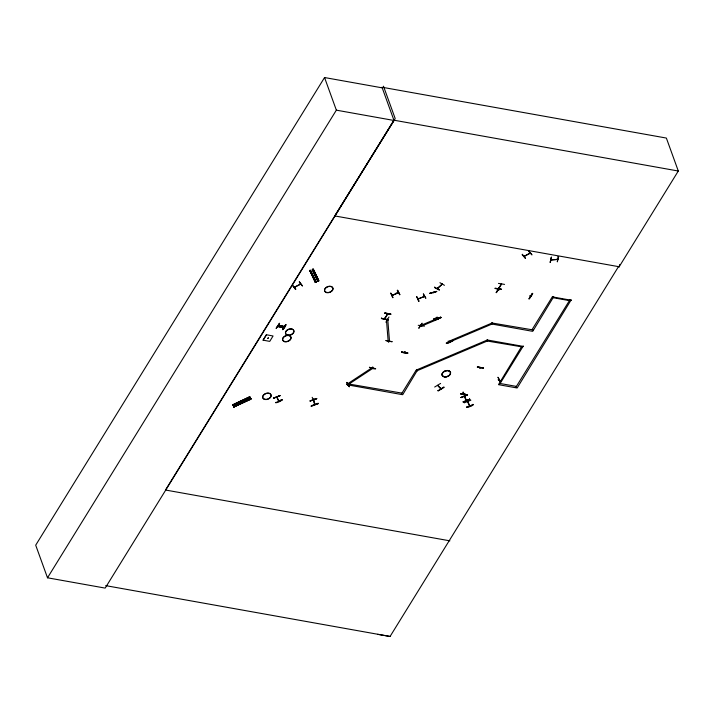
<?xml version="1.0" encoding="UTF-8"?>
<svg xmlns="http://www.w3.org/2000/svg" width="714" height="714" viewBox="0 0 714 714"><rect width="100%" height="100%" fill="white"/><g stroke="black" fill="none" stroke-linecap="round" stroke-linejoin="round"><path stroke-width="1.07" d="M387.095 313.865L387.532 314.347L387.425 313.83M387.291 314.365L387.631 313.812M498.327 288.911L501.362 283.94M498.756 288.054L498.604 288.884M501.612 283.967L501.094 284.368M313.749 400.411L313.357 400.054L314.687 404.57M314.695 403.696L314.919 404.106M315.008 404.427L313.633 400.001M404.677 352.52L405.24 352.011L404.892 352.564M421.394 325.896L420.814 326.396L421.099 325.905M464.287 394.003L463.716 394.378L464.171 393.548M480.433 367.755L479.87 368.156M434.549 287.555L439.342 290.17M433.487 292.562L433.612 292.927M437.048 317.748L436.941 317.203M523.924 256.406L524.585 255.826M530.056 253.077L529.36 253.247M294.355 287.189L295.025 287.064M300.683 284.181L294.445 287.331M280.691 326.673L281.039 326.236M281.459 326.432L281.146 326.816M522.112 254.711L525.486 258.406L522.362 254.264M292.642 285.43L295.453 289.429L295.703 288.983M313.999 401.812L312.188 397.314M392.691 297.711L390.808 293.026M462.886 392.397L465.287 396.52M385.89 322.219L388.978 317.025M551.467 257.37L550.155 262.475L551.369 257.102M551.77 259.753L551.645 259.414M557.795 259.236L556.884 259.137M557.759 259.414L551.083 259.816L551.699 259.762M558.143 256.522L558.616 256.763L557.313 261.859L558.196 256.54M467.5 401.759L469.651 405.989M469.312 405.213L469.419 405.668L469.544 405.115M449.231 341.515L449.49 341.97L449.133 341.149M464.546 396.288L464.439 396.797L464.207 396.324M551.386 257.335L550.396 262.199M277.193 397.296L276.684 397.046L278.683 401.322M377.661 634.318L390.067 636.46L618.494 266.634L619.163 266.75L619.654 264.582M398.519 292.767L397.85 293.088L397.662 292.347M424.473 296.381L417.976 299.13L418.493 298.336M313.276 399.438L314.026 399.358L313.874 398.796M464.868 393.7L464.341 394.494M499.131 379.786L498.408 379.884L499.068 379.786M523.987 256.371L529.993 253.113M530.091 253.274L524.022 256.54M387.729 319.667L381.428 318.533L381.499 317.998M381.562 318.266L387.568 319.702M387.541 319.622L381.437 318.489M501.371 289.259C489.643 286.966 496.382 289.429 501.389 289.206M369.45 367.496C381.704 369.227 372.797 369.682 369.406 367.183M401.625 351.743C401.116 352.654 408.096 354.153 407.73 352.832M407.774 353.144L401.679 352.02L407.828 353.109M466.777 394.771C460.021 394.708 457.121 392.789 466.786 394.708M283.895 327.431L277.817 326.227L283.851 327.119M501.585 284.074L498.568 288.902M372.476 367.951L372.672 367.103M388.461 341.524L388.8 341.908L388.934 341.319M404.713 352.475L404.9 351.627M299.96 284.333L300.594 284.011L294.418 287.153M437.138 288.59L442.02 284.226L441.698 283.815M441.359 284.118L441.529 284.672M389.139 341.471L388.586 341.872L388.898 341.363M437.102 317.623L437.182 318.158M437.593 385.373L440.85 389.041M437.807 385.408L441.118 388.862L440.6 388.166M398.439 292.82L392.084 295.489L391.888 294.793L392.468 294.57M418.02 298.898L424.357 296.48M464.341 394.315L464.993 394.039M382.204 87.849L324.549 77.54L35.7 545.175L47.508 577.796L105.172 588.104L394.012 120.47L381.99 87.233L666.367 138.061L678.3 171.021L619.127 266.822M47.508 577.796L336.356 110.161L324.549 77.54M334.197 216.877L165.487 490.018L449.874 540.837M619.163 266.75L334.786 215.931L393.914 120.193L678.3 171.021M263.109 340.203L266.42 334.741L273.06 335.991L269.731 341.39L263.082 340.141L266.42 334.741M384.828 313L390.96 314.098L384.855 313.009M384.98 317.935L384.525 318.73L387.532 313.91M384.891 318.739L387.845 313.848M417.342 370.361L402.696 394.708L348.137 384.962L348.584 383.579M416.155 370.147L401.366 394.092M498.452 283.404L504.575 284.404M448.097 341.158L448.66 342.399L491.982 324.058L492.437 322.683M487.171 339.569L486.725 340.944L522.666 346.986M571.191 299.862L517.15 387.997L498.479 384.659L521.47 346.772M552.511 296.524L531.992 329.752M523.264 346.022L499.514 384.462M491.419 322.808L491.982 324.058L532.724 331.341L553.698 296.738M334.786 215.931L395.19 118.551L383.48 86.207M387.291 319.399L388.041 319.997M372.663 368.04L372.887 367.148M418.217 325.298L424.455 326.137M418.752 328.101L422.099 323.165L419.011 328.172M404.918 352.511L404.927 352.064M499.577 287.697L496.114 292.615L499.479 287.43M498.515 290.054L498.622 289.884M477.425 366.889L483.539 368.022L477.452 366.898M479.906 368.219L480.156 367.781M463.948 394.44L464.261 393.941M530.591 296.123L530.074 296.007L530.797 295.944M529.199 298.461C539.713 282.887 522.291 310.42 532.198 293.276M529.252 298.506L532.635 293.597M279.602 323.496L276.131 328.404L279.504 323.219M282.896 329.672C289.215 317.828 284.333 330.528 282.458 329.332M316.356 281.914L315.838 282.128L310.215 270.41L315.918 282.101L315.222 282.396L309.769 270.374L310.724 270.204L316.311 281.959M312.857 269.339L318.551 281.03L312.839 269.33L313.357 269.124L318.971 280.861L317.828 281.307L312.205 269.597L312.723 269.392L318.346 281.102M315.222 282.396L315.722 282.182M469.901 405.936L467.84 401.714M438.119 319.104L438.235 318.872M464.216 396.422L466.287 400.59M278.96 401.206L276.943 396.93M437.798 288.269L437.557 287.769M249.721 396.788L232.532 404.936L249.739 396.734L250.15 397.493L232.889 405.561L250.141 397.484M232.719 405.284L249.989 397.234L232.746 405.249M250.721 398.457L233.549 406.632L250.73 398.403L251.141 399.153L233.746 406.918M233.746 407.016L250.98 398.805M442.136 284.44L442.011 283.842M300.014 284.279L299.773 284.02M278.612 400.456L278.737 401.366M397.555 292.419L397.796 293.07M439.94 282.699L444.447 285.314M434.549 287.563L434.728 287.046M390.808 293.302L393.057 297.595M315.704 282.2L309.796 270.463L315.392 282.2M384.694 313.196L390.799 314.285M386.006 340.685L392.075 341.792M477.291 367.085L483.378 368.21M498.069 290.098L498.747 290.223M346.843 384.328L372.164 367.639L372.895 368.308L347.566 384.998L346.692 383.918M437.37 288.679L442.136 284.368L441.85 283.753M347.468 384.935L348.021 384.935M440.6 383.427L434.674 387.033M444.153 387.39L438.191 390.942L437.905 390.46M438.003 390.736L443.885 386.943M528.931 251.016L531.966 254.898L528.494 250.935M292.651 285.439L295.801 289.25M302.388 285.886L299.193 281.816M498.542 290.402L497.792 289.795M249.891 397.082L232.791 405.365M397.359 290.277L399.911 294.686L397.305 290.277M397.769 290.393L399.599 294.775M395.574 293.436L397.671 292.731M398.358 292.606L391.941 295.373L391.843 294.864M392.111 295.498L392.736 295.239L392.495 294.587M418.913 300.933L418.645 301.362L416.762 296.64M423.438 294.088L425.865 298.3L423.313 293.891M420.189 325.691L437.521 318.355L437.932 319.185L420.608 326.521L420.037 325.281M448.24 341.569L491.562 323.219M416.753 369.87L486.43 340.364L486.85 341.203L417.172 370.709L416.601 369.459M464.279 402.821L470.856 400.215M472.945 404.338C474.132 405.811 466.278 407.899 466.438 407.087M434.826 320.184L441.341 317.453L434.764 319.997M438.467 319.345L438.253 318.917L438.128 319.381M347.058 382.633L349.521 386.792L346.959 382.356L349.057 386.667M449.972 341.453C458.04 337.749 447.062 344.88 446.25 343.015M446.357 343.282L452.854 340.524M446.455 343.488L452.979 340.792M347.977 384.73L347.397 384.944L348.075 384.712M313.401 399.608L313.928 399.171M460.949 397.395L467.581 394.913L461.065 397.636M461.021 397.537L467.536 394.815M498.131 377.456L500.175 381.749M469.785 399.429L463.288 402.187L463.074 401.679M273.444 398.073L280.093 395.636L273.56 398.314M273.516 398.216L280.058 395.538M276.862 397.43L276.987 396.975M279.219 400.857C287.34 397.207 276.22 404.285 275.479 402.384M279.236 400.911L282.039 399.769M275.586 402.651L282.119 399.983M387.559 314.383L387.363 313.874M310.063 400.831L316.784 398.626L310.144 401.098M310.117 401L316.775 398.617M318.274 403.722C305.235 407.551 312.589 406.668 318.105 403.205M423.911 296.676L424.223 295.757M392.352 294.623L392.664 295.06M347.575 385.149L347.227 384.676M429.926 293.329L436.745 291.562M429.953 293.427L436.718 291.392L429.864 293.142M436.709 317.98L434.772 318.498L436.727 318.033M433.916 319.22L440.743 317.516L440.6 316.98M387.8 319.863L389.532 341.381L388.202 341.685L386.47 320.167L387.8 319.863L387.613 319.087M279.504 323.442L276.372 328.199M299.541 281.887L302.352 285.877M557.688 259.423L551.012 260.03M467.759 401.643L468 402.116M420.046 325.727L419.582 325.629M464.457 396.27L466.572 400.492L466.18 399.724M336.356 110.161L394.012 120.47M552.663 296.935L571.334 300.273M495.329 288.349L501.487 289.473M492.58 323.085L533.179 329.957M487.323 339.98L523.407 346.424M416.307 370.548L417.494 370.762M348.735 383.989L401.964 393.119M105.681 585.632L390.067 636.46M498.675 290.187L497.899 289.625M387.523 319.881L388.077 319.988M460.744 393.825L466.84 394.985M278.362 325.414L284.467 326.566M424.303 296.248L424.062 295.766M423.813 296.658L423.616 295.962M498.417 380.062L498.22 379.571M437.147 318.096L437.173 317.141M530.681 295.899L529.993 295.48M498.069 290.321L498.06 289.598M387.479 319.917L387.354 319.408M434.746 287.349L439.494 289.741M449.409 341.952L449.213 341.435M466.233 400.554L466.421 400.126M524.71 256.165L524.478 255.692M251.025 398.921L233.79 407.034M233.549 406.632L233.906 407.266M232.496 404.927L232.916 405.606M419.011 301.201L416.726 296.676M500.514 381.687L497.953 377.251M469.794 399.465L469.58 398.956M465.26 396.573L463.154 391.986M309.831 270.463L315.463 282.173M473.15 404.811L466.545 407.355L473.034 404.57M570.004 299.648L515.811 387.372M569.406 300.621L553.1 297.702M529.315 252.881L529.476 253.586M499.443 287.439L496.453 292.678M516.409 386.408L500.112 383.489M486.573 340.542L486.85 341.203M433.791 318.739L433.933 319.274M423.572 296.033L423.75 296.685M392.013 341.613L385.926 340.489M294.918 286.493L295.141 286.974M284.226 326.557L278.112 325.432L284.199 326.566M311.393 405.418L311.572 405.945M318.185 403.446L311.491 405.695M440.681 317.212L433.88 319.006M277.692 326.476L283.77 327.672L277.692 326.476M285.707 324.567L282.557 329.6L285.707 324.567M312.429 269.383L318.025 281.12L312.429 269.383M313.062 269.124L318.721 280.834L313.098 269.124M268.268 337.82L267.839 338.507L268.268 337.82M469.669 399.188L463.172 401.946L469.687 399.215M284.931 341.756A4.391 2.972 -19.9 0 0 291.089 337.704A4.391 2.972 -19.9 0 0 284.511 336.526A4.391 2.972 -19.9 0 0 284.931 341.756M284.859 341.56A4.391 2.972 -19.9 0 0 291.017 337.508A4.391 2.972 -19.9 0 0 284.44 336.33A4.391 2.972 -19.9 0 0 284.859 341.56M444.438 376.938A4.391 2.972 -19.9 0 0 450.596 372.878A4.391 2.972 -19.9 0 0 444.019 371.708A4.391 2.972 -19.9 0 0 444.438 376.938M444.385 376.831A4.418 2.99 -19.9 0 0 450.579 372.744A4.418 2.99 -19.9 0 0 443.956 371.566A4.418 2.99 -19.9 0 0 444.385 376.831M444.367 376.733A4.391 2.972 -19.9 0 0 450.525 372.681A4.391 2.972 -19.9 0 0 443.947 371.503A4.391 2.972 -19.9 0 0 444.367 376.733M265.01 399.51A4.4 2.981 -19.9 0 0 271.177 395.449A4.4 2.981 -19.9 0 0 264.591 394.271A4.4 2.981 -19.9 0 0 265.01 399.51M264.939 399.313A4.391 2.972 -19.9 0 0 271.097 395.261A4.391 2.972 -19.9 0 0 264.519 394.083A4.391 2.972 -19.9 0 0 264.939 399.313M326.869 292.678A4.391 2.972 -19.9 0 0 333.027 288.617A4.391 2.972 -19.9 0 0 326.45 287.439A4.391 2.972 -19.9 0 0 326.869 292.678M326.798 292.472A4.391 2.972 -19.9 0 0 332.956 288.42A4.391 2.972 -19.9 0 0 326.378 287.242A4.391 2.972 -19.9 0 0 326.798 292.472M287.822 335.268A4.391 2.972 -19.9 0 0 293.981 331.216A4.391 2.972 -19.9 0 0 287.403 330.038A4.391 2.972 -19.9 0 0 287.822 335.268M287.751 335.071A4.391 2.972 -19.9 0 0 293.909 331.01A4.391 2.972 -19.9 0 0 287.331 329.841A4.391 2.972 -19.9 0 0 287.751 335.071"/></g></svg>
